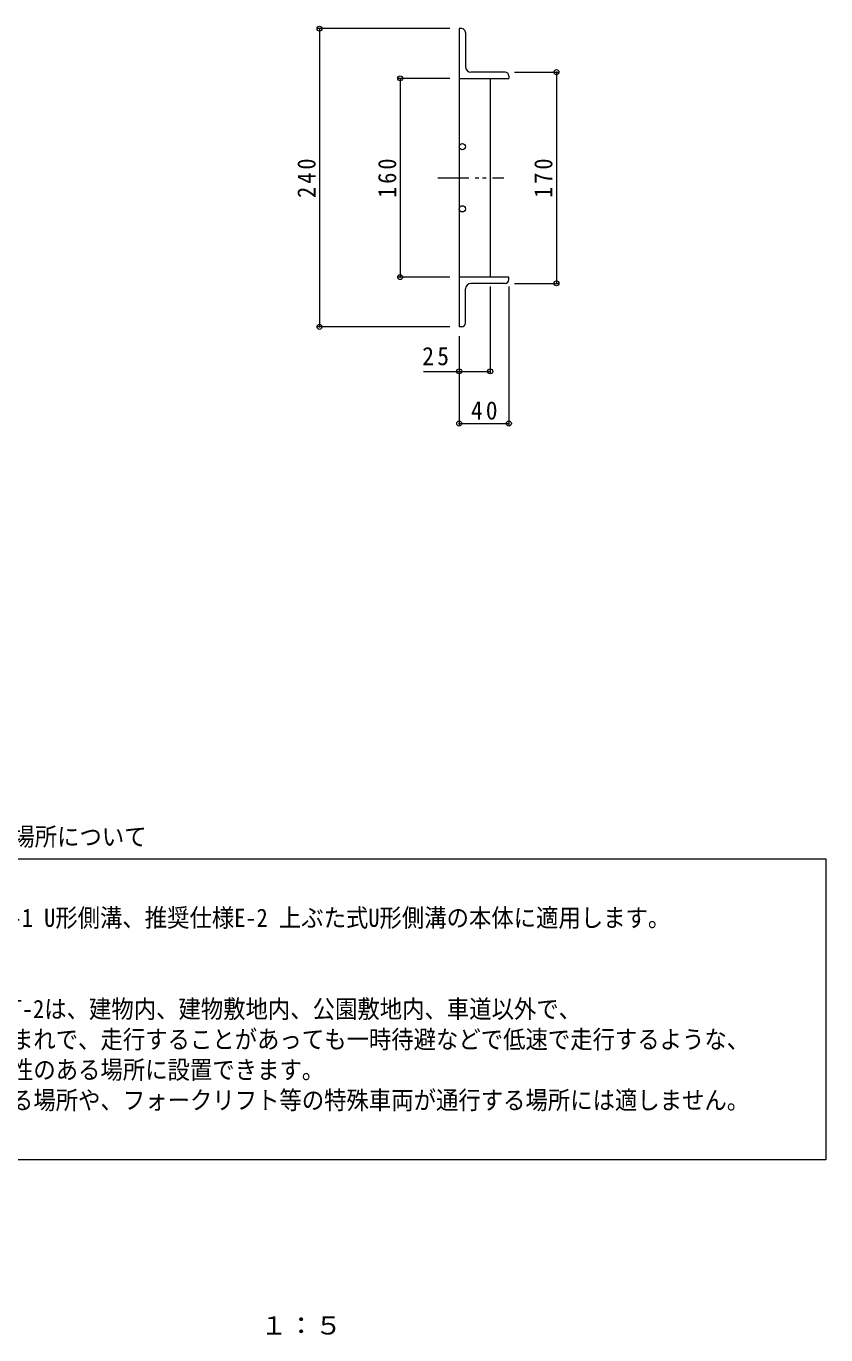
# Model space of a CAD drawing. Units: millimetres, scale not verified. Extents: x -756 to 910, y -687 to 505.
# Drawn here: x 267 to 910, y -680 to 373 of the extents above; entities that cross this region are included whole.
import ezdxf
from ezdxf.enums import TextEntityAlignment as Align

# ---------------------------------------------------------------- set-up
doc = ezdxf.new("R2010")
doc.units = ezdxf.units.MM
doc.header["$LTSCALE"] = 5
doc.header["$PDMODE"] = 32
doc.header["$PDSIZE"] = 4
doc.linetypes.add('DOUBLE_CHAIN1', pattern=[8.8, 5, -1, 0.6, -0.6, 0.6, -1])
for name, color, linetype, lineweight in [('A-1_ピット', 2, 'Continuous', 9), ('A-2_蓋', 3, 'Continuous', 9), ('A-4_寸法', 7, 'Continuous', 9), ('F-5_F-5ﾚｲﾔ', 7, 'Continuous', 9)]:
    doc.layers.add(name, color=color, linetype=linetype, lineweight=lineweight)
doc.styles.add('ＭＳ ゴシック', font='')
doc.styles.get('ＭＳ ゴシック').set_extended_font_data('MS Gothic')

msp = doc.modelspace()

# ---------------------------------------------------------------- linework, layer by layer
at = {"layer": 'A-1_ピット'}
for p, q in [((617.028, 371.466), (615.028, 371.466)), ((615.028, 371.466), (615.028, 331.466)), ((620.028, 368.466), (620.028, 340.966)), ((615.028, 331.466), (655.028, 331.466)), ((652.028, 336.466), (624.528, 336.466)), ((655.028, 333.466), (655.028, 331.466)), ((615.028, 171.466), (615.028, 131.466)), ((655.028, 171.466), (615.028, 171.466)), ((655.028, 169.466), (655.028, 171.466)), ((620.028, 134.466), (620.028, 161.966)), ((652.028, 166.466), (624.528, 166.466)), ((617.028, 131.466), (615.028, 131.466))]:
    msp.add_line(p, q, dxfattribs=at)
for centre, radius, start, end in [((617.028, 368.466), 3, 0, 90), ((624.528, 340.966), 4.5, 180, 270), ((652.028, 333.466), 3, 0, 90), ((652.028, 169.466), 3, 270, 0), ((624.528, 161.966), 4.5, 90, 180), ((617.028, 134.466), 3, 270, 0)]:
    msp.add_arc(centre, radius, start, end, dxfattribs=at)
at = {"layer": 'A-2_蓋'}
for p, q in [((615.028, 331.466), (615.028, 171.466)), ((640.028, 331.466), (640.028, 171.466))]:
    msp.add_line(p, q, dxfattribs=at)
at = {"layer": 'A-2_蓋', "linetype": 'DOUBLE_CHAIN1'}
msp.add_line((597.819, 251.466), (650.857, 251.466), dxfattribs=at)
at = {"layer": 'A-2_蓋'}
for centre in [(617.528, 276.466), (617.528, 226.466)]:
    msp.add_circle(centre, 2.5, dxfattribs=at)
at = {"layer": 'A-4_寸法'}
for p, q in [((607.528, 371.466), (501.203, 371.466)), ((502.703, 371.466), (502.703, 131.466)), ((607.528, 331.466), (566.068, 331.466)), ((567.568, 331.466), (567.568, 171.466)), ((659.528, 336.466), (694.743, 336.466)), ((693.243, 336.466), (693.243, 166.466)), ((607.528, 171.466), (566.068, 171.466)), ((640.028, 163.966), (640.028, 94.156)), ((655.028, 163.966), (655.028, 52.156)), ((659.528, 166.466), (694.743, 166.466)), ((607.528, 131.466), (501.203, 131.466)), ((615.028, 123.966), (615.028, 52.156)), ((586.255, 95.656), (640.028, 95.656)), ((615.028, 53.656), (655.028, 53.656))]:
    msp.add_line(p, q, dxfattribs=at)
for p in [(502.703, 371.466), (693.243, 336.466), (567.568, 331.466), (567.568, 171.466), (693.243, 166.466), (502.703, 131.466), (615.028, 95.656), (640.028, 95.656), (615.028, 53.656), (655.028, 53.656)]:
    msp.add_point(p, dxfattribs=at)
at = {"layer": 'F-5_F-5ﾚｲﾔ', "color": 2}
msp.add_line((40, -296.661), (910, -296.661), dxfattribs=at)
msp.add_lwpolyline([(910, -296.661), (910, -539.054), (40, -539.054)], dxfattribs=at)

# ---------------------------------------------------------------- texts
at = {"layer": 'A-4_寸法', "color": 2, "char_height": 14.66, "attachment_point": 7, "rotation": 90, "style": 'ＭＳ ゴシック'}
for s, insert in [('\\T1.27;\\W0.9;240', (499.703, 235.216)), ('\\T1.27;\\W0.9;160', (564.568, 235.216)), ('\\T1.27;\\W0.9;170', (690.243, 235.216))]:
    msp.add_mtext(s, dxfattribs=dict(at, insert=insert))
at = {"layer": 'A-4_寸法', "color": 2, "char_height": 14.66, "attachment_point": 7, "style": 'ＭＳ ゴシック'}
for s, insert in [('\\T1.27;\\W0.95;25', (585.312, 100.372)), ('\\T1.27;\\W0.95;40', (624.403, 56.656))]:
    msp.add_mtext(s, dxfattribs=dict(at, insert=insert))
at = {"layer": 'F-5_F-5ﾚｲﾔ', "style": 'ＭＳ ゴシック', "width": 0.9}
for s, p in [('適用Ｕ形側溝および、設置場所について', (39.559, -290.595)), ('\u3000JIS A 5372 推奨仕様E-1 U形側溝、推奨仕様E-2 上ぶた式U形側溝の本体に適用します。', (56.474, -355.842)), ('\u3000適用荷重 T-14・T-6・T-2は、建物内、建物敷地内、公園敷地内、車道以外で、', (56.474, -429.251)), ('\u3000車両が走行することはまれで、走行することがあっても一時待避などで低速で走行するような、', (56.474, -453.72)), ('\u3000車両が乗り入れる可能性のある場所に設置できます。 ', (56.474, -478.189)), ('\u3000※車両が頻繁に通行する場所や、フォークリフト等の特殊車両が通行する場所には適しません。', (56.474, -502.659))]:
    msp.add_text(s, height=14.66, dxfattribs=at).set_placement(p, align=Align.BOTTOM_LEFT)
at = {"layer": 'F-5_F-5ﾚｲﾔ', "color": 2, "style": 'ＭＳ ゴシック', "width": 1.1}
msp.add_text('１：５', height=14.66, dxfattribs=at).set_placement((454.889, -683.96), align=Align.BOTTOM_LEFT)

doc.saveas('drawing.dxf')
